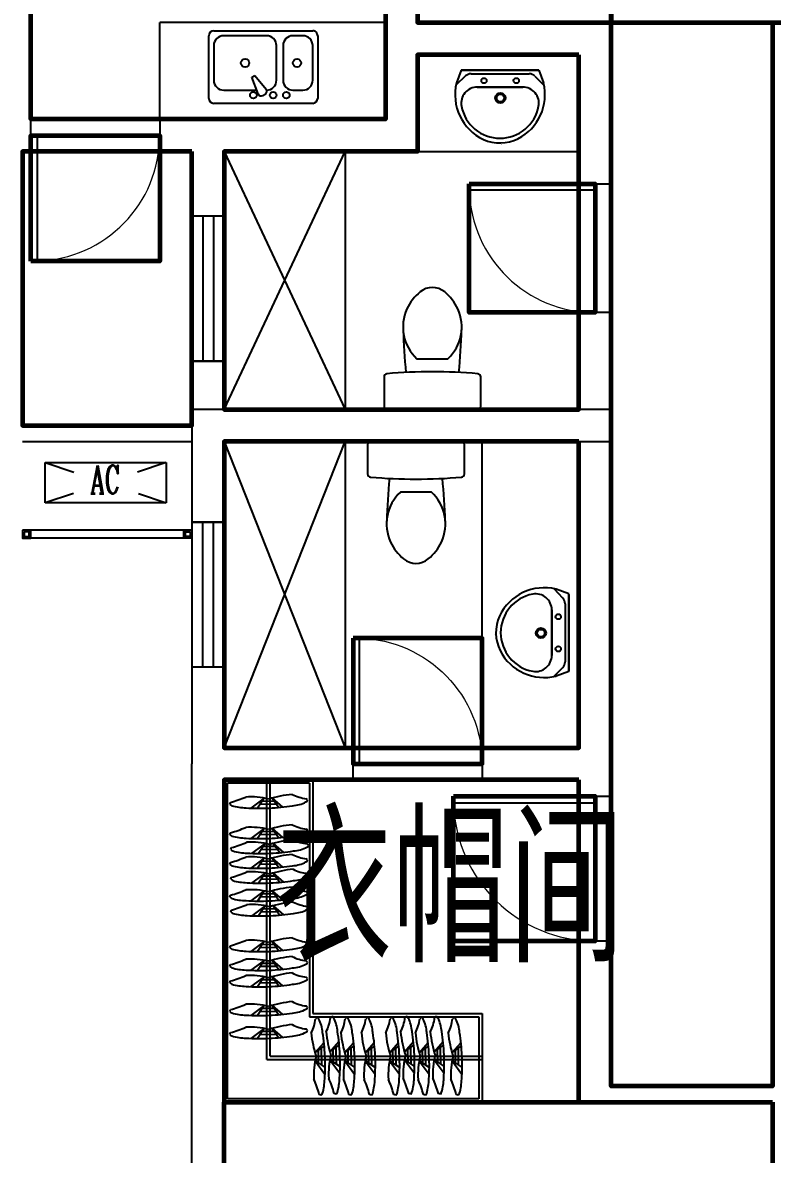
# Model space of a CAD drawing. Extents: x 866079 to 905579, y -868728 to -847976.
# Drawn here: x 883929 to 888579, y -864600 to -857576 of the extents above; entities that cross this region are included whole.
import ezdxf

# ---------------------------------------------------------------- set-up
doc = ezdxf.new("R2010")
doc.units = 0
doc.header["$LTSCALE"] = 1000
doc.header["$MEASUREMENT"] = 0
doc.layers.get('0').update_dxf_attribs({"linetype": 'CONTINUOUS'})
for name, color, linetype in [('BATH', 8, 'CONTINUOUS'), ('COLUMN', 2, 'CONTINUOUS'), ('FUR', 8, 'CONTINUOUS'), ('WALL', 2, 'CONTINUOUS'), ('WINDOW', 4, 'CONTINUOUS'), ('栏杆', 140, 'CONTINUOUS'), ('空调', 223, 'CONTINUOUS')]:
    doc.layers.add(name, color=color, linetype=linetype)
for name, color, linetype, lineweight in [('GT_卧室', 1, 'CONTINUOUS', 60), ('GT_卫生间', 5, 'CONTINUOUS', 60), ('GT_厨房', 4, 'CONTINUOUS', 60), ('GT_衣帽间', 85, 'CONTINUOUS', 60), ('GT_过道', 30, 'CONTINUOUS', 60), ('GT_门', 245, 'CONTINUOUS', 60), ('GT_阳台', 6, 'CONTINUOUS', 60), ('GT_餐厅', 3, 'CONTINUOUS', 60), ('字', 7, 'CONTINUOUS', 0)]:
    doc.layers.add(name, color=color, linetype=linetype, lineweight=lineweight)
doc.styles.add('_HZTXT', font='txt.shx', dxfattribs={"width": 0.8, "bigfont": 'hztxt.shx'})
doc.styles.add('_ROMANC', font='ROMANC', dxfattribs={"width": 0.6})
doc.styles.add('DIM_FONT', font='ZBTXT.shx', dxfattribs={"width": 0.8})

# ---------------------------------------------------------------- blocks, each defined once
blk = doc.blocks.new('M_E6')
for p, q in [((240.4, 0), (-240.4, 0)), ((-237.5, 0), (239.3, 0)), ((240.4, 0), (269.8, -78.5)), ((-213.1, -36.1), (-271.2, -90.6)), ((-240.4, 0), (-269.8, -78.5)), ((-178.9, -22.5), (181, -22.5)), ((216.7, -37.5), (273.5, -95.2)), ((141.1, -105.2), (-140.8, -105.2)), ((-140.8, -105.2), (141.1, -105.2))]:
    blk.add_line(p, q)
for centre, radius in [((-99.1, -65), 16.3), ((100.9, -65), 16.3), ((2.4, -172.5), 31.6), ((2.4, -172.5), 23)]:
    blk.add_circle(centre, radius)
for centre, radius, start, end in [((-178.9, -72.5), 50, 90, 133.18096), ((181, -72.5), 50, 44.56072, 90), ((28.4, -151.9), 307.1, 166.17513, 244.72963), ((-140.8, -205.2), 100, 90, 190.56023), ((-28.4, -151.9), 307.1, 297.06391, 13.82487), ((141.1, -205.2), 100, 349.43977, 90), ((0.2, -179), 243.4, 190.56023, 349.43977), ((-0.2, -201.5), 250.2, 245.80711, 296.46282), ((28.4, -151.9), 307.1, 266.58899, 266.59358)]:
    blk.add_arc(centre, radius, start, end)
at = {"width": 0.8, "flags": 9}
for tag in ['XSIZE', 'YSIZE']:
    blk.add_attdef(tag, (0, 0), '', height=0.5, dxfattribs=at)
blk = doc.blocks.new('TP6')
blk.add_lwpolyline([(20, -300), (200.8, -300, 0.388903), (220.7, -281.7, 0.043619), (220.7, 281.7, 0.388903), (200.8, 300), (20, 300, 0.414214), (0, 280), (0, -280, 0.414214), (20, -300, 0.414214)], format="xyb")
blk.add_lwpolyline([(623.4, 157.5, 0.325454), (314.1, 96.3), (314.1, -96.3, 0.325454), (623.4, -157.5, 0.11195), (728.4, -76.5, 0.35994), (728.4, 76.5, 0.11195)], format="xyb", close=True)
for centre, start, end in [((821.6, -7004.3), 92.61819, 94.72691), ((821.6, 7004.3), 265.27309, 267.38181)]:
    blk.add_arc(centre, 7193.5, start, end)
blk = doc.blocks.new('M_E29JIV')
at = {"color": 0, "linetype": 'ByBlock'}
for p, q in [((0, -306.8), (0, 306.8)), ((30.7, 337.5), (419.3, 337.5)), ((358, 306.8), (143.2, 306.8)), ((450, 306.8), (450, -306.8)), ((81.8, 245.5), (81.8, 40)), ((419.3, -20.5), (419.3, 245.5)), ((48.4, 2), (56.6, -12.3)), ((58.9, 31.4), (162.5, 70.2)), ((172.8, 52.5), (87.3, -17.8)), ((162.5, 70.2), (172.8, 52.5)), ((143.2, -81.8), (358, -81.8)), ((358, -122.7), (143.2, -122.7)), ((81.8, -184.1), (81.8, -245.5)), ((419.3, -245.5), (419.3, -184.1)), ((419.3, -337.5), (30.7, -337.5)), ((143.2, -306.8), (358, -306.8))]:
    blk.add_line(p, q, dxfattribs=at)
for centre, radius in [((51.1, 61.4), 20.5), ((250.6, 112.5), 25.6), ((51.1, -61.4), 20.5), ((51.1, -143.2), 20.5), ((250.6, -209.7), 25.6)]:
    blk.add_circle(centre, radius, dxfattribs=at)
for centre, radius, start, end in [((30.7, 306.8), 30.7, 90, 180), ((143.2, 245.5), 61.4, 90, 180), ((358, 245.5), 61.4, 0, 90), ((419.3, 306.8), 30.7, 0, 90), ((66.1, 12.3), 20.5, 110.53768, 210), ((74.3, -2), 20.5, 210, 309.46232), ((143.2, -20.5), 61.4, 180, 270), ((358, -20.5), 61.4, 270, 0), ((143.2, -184.1), 61.4, 90, 180), ((358, -184.1), 61.4, 0, 90), ((143.2, -245.5), 61.4, 180, 270), ((358, -245.5), 61.4, 270, 0), ((30.7, -306.8), 30.7, 180, 270), ((419.3, -306.8), 30.7, 270, 0)]:
    blk.add_arc(centre, radius, start, end, dxfattribs=at)
at = {"style": 'DIM_FONT', "width": 0.8, "flags": 9}
for tag in ['XSIZE', 'YSIZE']:
    blk.add_attdef(tag, (0, 0), '', height=0.5, dxfattribs=at)
blk = doc.blocks.new('$DorLib2D$00000001')
for p, q in [((0.45, 0.975), (0.5, 0.975)), ((0.45, 0), (0.45, 0.975)), ((0.5, 0), (0.5, 0.975)), ((0.5, 0), (0.45, 0))]:
    blk.add_line(p, q)
at = {"lineweight": 13}
blk.add_arc((0.475, 0), 0.975, 91.46928, 180, dxfattribs=at)
blk = doc.blocks.new('$TCHSYS$WIN2D')
for p, q in [((-0.5, 0.5), (0.5, 0.5)), ((-0.5, 0.5), (-0.5, -0.5)), ((0.5, 0.5), (0.5, -0.5)), ((0.5, 0.1667), (-0.5, 0.1667)), ((0.5, -0.1667), (-0.5, -0.1667)), ((-0.5, -0.5), (0.5, -0.5))]:
    blk.add_line(p, q)

msp = doc.modelspace()

# ---------------------------------------------------------------- linework, layer by layer
at = {"layer": 'BATH'}
for p, q in [((886178.8, -857576.2, 0), (884778.8, -857576.2, 0)), ((884778.8, -858176.2, 0), (884778.8, -857576.2, 0)), ((885178.8, -859976.2, 0), (885928.8, -858376.2, 0)), ((885178.8, -858376.2, 0), (885928.8, -859976.2, 0)), ((885928.8, -858376.2, 0), (885928.8, -859976.2, 0)), ((886378.8, -858376.2, 0), (887378.8, -858376.2, 0)), ((885178.8, -860176.2, 0), (885928.8, -862076.2, 0)), ((885178.8, -862076.2, 0), (885928.8, -860176.2, 0)), ((885928.8, -860176.2, 0), (885928.8, -862076.2, 0)), ((886778.8, -862076.2, 0), (886778.8, -860176.2, 0))]:
    msp.add_line(p, q, dxfattribs=at)
at = {"layer": 'COLUMN'}
for p, q in [((887578.8, -859976.2, 0), (884978.8, -859976.2, 0)), ((884978.8, -859976.2, 0), (884978.8, -860676.2, 0)), ((887578.8, -860176.2, 0), (887578.8, -859976.2, 0)), ((885178.8, -860676.2, 0), (885178.8, -860176.2, 0)), ((885178.8, -860176.2, 0), (887578.8, -860176.2, 0)), ((884978.8, -860676.2, 0), (885178.8, -860676.2, 0))]:
    msp.add_line(p, q, dxfattribs=at)
at = {"layer": 'FUR'}
for p, q in [((885178.8, -864276.2, 0), (885178.8, -862276.2, 0)), ((885178.8, -862276.2, 0), (885728.8, -862276.2, 0)), ((885203.9, -862276.2, 0), (885704, -862276.2, 0)), ((885443.9, -864011.4, 0), (885443.9, -862276.2, 0)), ((885463.9, -863991.4, 0), (885463.9, -862276.2, 0)), ((885728.8, -862276.2, 0), (885728.8, -863726.2, 0)), ((885198.8, -864256.2, 0), (885198.8, -862296.2, 0)), ((885708.8, -862296.2, 0), (885198.8, -862296.2, 0)), ((885708.8, -862296.2, 0), (885708.8, -863746.2, 0)), ((885426.8, -862389.3, 0), (885343.6, -862450.8, 0)), ((885426.8, -862389.3, 0), (885385.9, -862452, 0)), ((885504, -862426.7, 0), (885401.3, -862428.4, 0)), ((885490.5, -862408.1, 0), (885413.8, -862409.3, 0)), ((885476.7, -862389, 0), (885541.4, -862445.1, 0)), ((885476.7, -862389, 0), (885518.3, -862446.7, 0)), ((885426.8, -862577.7, 0), (885343.6, -862639.3, 0)), ((885426.8, -862577.7, 0), (885385.9, -862640.4, 0)), ((885504, -862615.2, 0), (885401.3, -862616.8, 0)), ((885490.5, -862596.5, 0), (885413.8, -862597.7, 0)), ((885476.7, -862577.4, 0), (885518.3, -862635.1, 0)), ((885476.7, -862577.4, 0), (885541.4, -862633.5, 0)), ((885433, -862670, 0), (885349.8, -862731.5, 0)), ((885433, -862670, 0), (885392, -862732.7, 0)), ((885510.1, -862707.5, 0), (885407.5, -862709.1, 0)), ((885496.6, -862688.8, 0), (885419.9, -862690, 0)), ((885482.9, -862669.7, 0), (885524.5, -862727.4, 0)), ((885482.9, -862669.7, 0), (885547.6, -862725.8, 0)), ((885426.8, -862761.7, 0), (885343.6, -862823.3, 0)), ((885426.8, -862761.7, 0), (885385.9, -862824.4, 0)), ((885490.5, -862780.5, 0), (885413.8, -862781.7, 0)), ((885476.7, -862761.4, 0), (885518.3, -862819.1, 0)), ((885476.7, -862761.4, 0), (885541.4, -862817.5, 0)), ((885433, -862854, 0), (885349.8, -862915.6, 0)), ((885433, -862854, 0), (885392, -862916.7, 0)), ((885504, -862799.2, 0), (885401.3, -862800.8, 0)), ((885482.9, -862853.7, 0), (885547.6, -862909.8, 0)), ((885482.9, -862853.7, 0), (885524.5, -862911.4, 0)), ((885510.1, -862891.5, 0), (885407.5, -862893.1, 0)), ((885496.6, -862872.8, 0), (885419.9, -862874, 0)), ((885426.8, -862965.2, 0), (885343.6, -863026.7, 0)), ((885426.8, -862965.2, 0), (885385.9, -863027.9, 0)), ((885490.5, -862984, 0), (885413.8, -862985.2, 0)), ((885476.7, -862964.9, 0), (885541.4, -863020.9, 0)), ((885476.7, -862964.9, 0), (885518.3, -863022.6, 0)), ((885433, -863057.5, 0), (885349.8, -863119, 0)), ((885433, -863057.5, 0), (885392, -863120.2, 0)), ((885504, -863002.6, 0), (885401.3, -863004.3, 0)), ((885482.9, -863057.2, 0), (885547.6, -863113.2, 0)), ((885482.9, -863057.2, 0), (885524.5, -863114.9, 0)), ((885510.1, -863094.9, 0), (885407.5, -863096.5, 0)), ((885496.6, -863076.3, 0), (885419.9, -863077.5, 0)), ((885426.8, -863278.8, 0), (885343.6, -863340.3, 0)), ((885426.8, -863278.8, 0), (885385.9, -863341.5, 0)), ((885504, -863316.2, 0), (885401.3, -863317.8, 0)), ((885490.5, -863297.6, 0), (885413.8, -863298.8, 0)), ((885476.7, -863278.5, 0), (885541.4, -863334.5, 0)), ((885476.7, -863278.5, 0), (885518.3, -863336.2, 0)), ((885426.8, -863395.7, 0), (885343.6, -863457.2, 0)), ((885426.8, -863395.7, 0), (885385.9, -863458.4, 0)), ((885490.5, -863414.4, 0), (885413.8, -863415.7, 0)), ((885476.7, -863395.3, 0), (885541.4, -863451.4, 0)), ((885476.7, -863395.3, 0), (885518.3, -863453, 0)), ((885504, -863433.1, 0), (885401.3, -863434.7, 0)), ((885426.8, -863497.4, 0), (885343.6, -863559, 0)), ((885426.8, -863497.4, 0), (885385.9, -863560.1, 0)), ((885504, -863534.9, 0), (885401.3, -863536.5, 0)), ((885490.5, -863516.2, 0), (885413.8, -863517.4, 0)), ((885476.7, -863497.1, 0), (885541.4, -863553.2, 0)), ((885476.7, -863497.1, 0), (885518.3, -863554.8, 0)), ((885426.8, -863675.5, 0), (885343.6, -863737.1, 0)), ((885426.8, -863675.5, 0), (885385.9, -863738.2, 0)), ((885490.5, -863694.3, 0), (885413.8, -863695.5, 0)), ((885476.7, -863675.2, 0), (885541.4, -863731.3, 0)), ((885476.7, -863675.2, 0), (885518.3, -863732.9, 0)), ((885504, -863713, 0), (885401.3, -863714.6, 0)), ((885708.8, -863746.2, 0), (886758.8, -863746.2, 0)), ((885728.8, -863726.2, 0), (886778.8, -863726.2, 0)), ((886758.8, -863746.2, 0), (886758.8, -864256.2, 0)), ((886778.8, -863726.2, 0), (886778.8, -864276.2, 0)), ((885426.8, -863818.3, 0), (885343.6, -863879.8, 0)), ((885426.8, -863818.3, 0), (885385.9, -863881, 0)), ((885490.5, -863837.1, 0), (885413.8, -863838.3, 0)), ((885476.7, -863818, 0), (885541.4, -863874, 0)), ((885476.7, -863818, 0), (885518.3, -863875.7, 0)), ((885504, -863855.7, 0), (885401.3, -863857.3, 0)), ((885742.1, -863969.6, 0), (885798.2, -863904.9, 0)), ((885834.4, -863963.5, 0), (885890.5, -863898.7, 0)), ((885926.1, -863969.6, 0), (885982.2, -863904.9, 0)), ((886053.5, -863969.6, 0), (886109.5, -863904.9, 0)), ((886204.3, -863969.6, 0), (886260.3, -863904.9, 0)), ((886296.6, -863963.5, 0), (886352.6, -863898.7, 0)), ((886388.3, -863969.6, 0), (886444.3, -863904.9, 0)), ((886480.6, -863963.5, 0), (886536.6, -863898.7, 0)), ((886591.7, -863969.6, 0), (886647.8, -863904.9, 0)), ((885742.1, -863969.6, 0), (885799.8, -863928, 0)), ((885761.2, -863955.8, 0), (885762.5, -864032.6, 0)), ((885779.9, -863942.4, 0), (885781.5, -864045, 0)), ((885834.4, -863963.5, 0), (885892.1, -863921.8, 0)), ((885853.5, -863949.7, 0), (885854.7, -864026.4, 0)), ((885872.2, -863936.2, 0), (885873.8, -864038.9, 0)), ((885926.1, -863969.6, 0), (885983.8, -863928, 0)), ((885945.2, -863955.8, 0), (885946.5, -864032.6, 0)), ((885963.9, -863942.4, 0), (885965.5, -864045, 0)), ((886053.5, -863969.6, 0), (886111.1, -863928, 0)), ((886072.6, -863955.8, 0), (886073.8, -864032.6, 0)), ((886091.2, -863942.4, 0), (886092.8, -864045, 0)), ((886204.3, -863969.6, 0), (886262, -863928, 0)), ((886223.4, -863955.8, 0), (886224.6, -864032.6, 0)), ((886242, -863942.4, 0), (886243.7, -864045, 0)), ((886296.6, -863963.5, 0), (886354.2, -863921.8, 0)), ((886315.7, -863949.7, 0), (886316.9, -864026.4, 0)), ((886334.3, -863936.2, 0), (886335.9, -864038.9, 0)), ((886388.3, -863969.6, 0), (886446, -863928, 0)), ((886407.4, -863955.8, 0), (886408.6, -864032.6, 0)), ((886426, -863942.4, 0), (886427.7, -864045, 0)), ((886480.6, -863963.5, 0), (886538.3, -863921.8, 0)), ((886499.7, -863949.7, 0), (886500.9, -864026.4, 0)), ((886518.3, -863936.2, 0), (886519.9, -864038.9, 0)), ((886591.7, -863969.6, 0), (886649.4, -863928, 0)), ((886610.8, -863955.8, 0), (886612.1, -864032.6, 0)), ((886629.5, -863942.4, 0), (886631.1, -864045, 0)), ((885443.9, -864011.4, 0), (886778.8, -864011.4, 0)), ((885463.9, -863991.4, 0), (886778.8, -863991.4, 0)), ((885742.5, -864019.5, 0), (885805.2, -864060.5, 0)), ((885742.5, -864019.5, 0), (885804, -864102.7, 0)), ((885834.7, -864013.4, 0), (885897.4, -864054.3, 0)), ((885834.7, -864013.4, 0), (885896.3, -864096.6, 0)), ((885926.5, -864019.5, 0), (885988, -864102.7, 0)), ((885926.5, -864019.5, 0), (885989.2, -864060.5, 0)), ((886053.8, -864019.5, 0), (886116.5, -864060.5, 0)), ((886053.8, -864019.5, 0), (886115.3, -864102.7, 0)), ((886204.6, -864019.5, 0), (886266.1, -864102.7, 0)), ((886204.6, -864019.5, 0), (886267.3, -864060.5, 0)), ((886296.9, -864013.4, 0), (886358.4, -864096.6, 0)), ((886296.9, -864013.4, 0), (886359.6, -864054.3, 0)), ((886388.6, -864019.5, 0), (886451.3, -864060.5, 0)), ((886388.6, -864019.5, 0), (886450.1, -864102.7, 0)), ((886480.9, -864013.4, 0), (886543.6, -864054.3, 0)), ((886480.9, -864013.4, 0), (886542.4, -864096.6, 0)), ((886592.1, -864019.5, 0), (886654.8, -864060.5, 0)), ((886592.1, -864019.5, 0), (886653.6, -864102.7, 0)), ((886758.8, -864256.2, 0), (885198.8, -864256.2, 0)), ((886778.8, -864276.2, 0), (885178.8, -864276.2, 0))]:
    msp.add_line(p, q, dxfattribs=at)
for centre, radius, start, end in [((885158.2, -862404, 0), 60.8, 336.79383, 349.15023), ((885254.6, -862380.5, 0), 62.4, 229.56604, 242.77867), ((885042.9, -861769.3, 0), 669.5, 285.1632, 293.7159), ((885341.5, -862841.5, 0), 460.2, 75.71962, 93.65513), ((885667.2, -863059.4, 0), 697, 95.47452, 107.73175), ((885721.6, -862130.2, 0), 264.6, 242.82492, 262.68439), ((885587.1, -862221.2, 0), 215.8, 274.1853, 297.33641), ((885682, -862398.9, 0), 14.5, 286.49596, 353.3968), ((885663.1, -862428.3, 0), 43.4, 39.76286, 55.15223), ((885327.1, -862068.3, 0), 381.4, 254.6316, 268.07533), ((885398.4, -861117.6, 0), 1334.5, 266.38804, 272.59994), ((885398.4, -861117.6, 0), 1334.5, 272.59994, 278.81184), ((885042.9, -861957.8, 0), 669.5, 285.1632, 293.7159), ((885341.5, -863029.9, 0), 460.2, 75.71962, 93.65513), ((885667.2, -863247.9, 0), 697, 95.47452, 107.73175), ((885721.6, -862318.6, 0), 264.6, 242.82492, 262.68439), ((885158.2, -862592.5, 0), 60.8, 336.79383, 349.15023), ((885254.6, -862568.9, 0), 62.4, 229.56604, 242.77867), ((885327.1, -862256.7, 0), 381.4, 254.6316, 268.07533), ((885398.4, -861306.1, 0), 1334.5, 266.38804, 272.59994), ((885398.4, -861306.1, 0), 1334.5, 272.59994, 278.81184), ((885587.1, -862409.6, 0), 215.8, 274.1853, 297.33641), ((885682, -862587.3, 0), 14.5, 286.49596, 353.3968), ((885663.1, -862616.7, 0), 43.4, 39.76286, 55.15223), ((885164.4, -862684.8, 0), 60.8, 336.79383, 349.15023), ((885260.8, -862661.2, 0), 62.4, 229.56604, 242.77867), ((885049, -862050, 0), 669.5, 285.1632, 293.7159), ((885347.6, -863122.2, 0), 460.2, 75.71962, 93.65513), ((885673.4, -863340.1, 0), 697, 95.47452, 107.73175), ((885727.7, -862410.9, 0), 264.6, 242.82492, 262.68439), ((885593.2, -862501.9, 0), 215.8, 274.1853, 297.33641), ((885688.2, -862679.6, 0), 14.5, 286.49596, 353.3968), ((885669.2, -862709, 0), 43.4, 39.76286, 55.15223), ((885042.9, -862141.8, 0), 669.5, 285.1632, 293.7159), ((885333.3, -862349, 0), 381.4, 254.6316, 268.07533), ((885341.5, -863213.9, 0), 460.2, 75.71962, 93.65513), ((885404.5, -861398.3, 0), 1334.5, 266.38804, 272.59994), ((885667.2, -863431.9, 0), 697, 95.47452, 107.73175), ((885404.5, -861398.3, 0), 1334.5, 272.59994, 278.81184), ((885721.6, -862502.7, 0), 264.6, 242.82492, 262.68439), ((885587.1, -862593.6, 0), 215.8, 274.1853, 297.33641), ((885682, -862771.3, 0), 14.5, 286.49596, 353.3968), ((885663.1, -862800.7, 0), 43.4, 39.76286, 55.15223), ((885158.2, -862776.5, 0), 60.8, 336.79383, 349.15023), ((885254.6, -862752.9, 0), 62.4, 229.56604, 242.77867), ((885049, -862234.1, 0), 669.5, 285.1632, 293.7159), ((885327.1, -862440.7, 0), 381.4, 254.6316, 268.07533), ((885398.4, -861490.1, 0), 1334.5, 266.38804, 272.59994), ((885347.6, -863306.2, 0), 460.2, 75.71962, 93.65513), ((885398.4, -861490.1, 0), 1334.5, 272.59994, 278.81184), ((885673.4, -863524.2, 0), 697, 95.47452, 107.73175), ((885727.7, -862594.9, 0), 264.6, 242.82492, 262.68439), ((885164.4, -862868.8, 0), 60.8, 336.79383, 349.15023), ((885260.8, -862845.2, 0), 62.4, 229.56604, 242.77867), ((885333.3, -862533, 0), 381.4, 254.6316, 268.07533), ((885404.5, -861582.3, 0), 1334.5, 266.38804, 272.59994), ((885404.5, -861582.3, 0), 1334.5, 272.59994, 278.81184), ((885593.2, -862685.9, 0), 215.8, 274.1853, 297.33641), ((885688.2, -862863.6, 0), 14.5, 286.49596, 353.3968), ((885669.2, -862893, 0), 43.4, 39.76286, 55.15223), ((885158.2, -862979.9, 0), 60.8, 336.79383, 349.15023), ((885042.9, -862345.2, 0), 669.5, 285.1632, 293.7159), ((885341.5, -863417.4, 0), 460.2, 75.71962, 93.65513), ((885667.2, -863635.3, 0), 697, 95.47452, 107.73175), ((885721.6, -862706.1, 0), 264.6, 242.82492, 262.68439), ((885587.1, -862797, 0), 215.8, 274.1853, 297.33641), ((885682, -862974.8, 0), 14.5, 286.49596, 353.3968), ((885663.1, -863004.2, 0), 43.4, 39.76286, 55.15223), ((885254.6, -862956.4, 0), 62.4, 229.56604, 242.77867), ((885049, -862437.5, 0), 669.5, 285.1632, 293.7159), ((885327.1, -862644.2, 0), 381.4, 254.6316, 268.07533), ((885398.4, -861693.5, 0), 1334.5, 266.38804, 272.59994), ((885347.6, -863509.7, 0), 460.2, 75.71962, 93.65513), ((885398.4, -861693.5, 0), 1334.5, 272.59994, 278.81184), ((885673.4, -863727.6, 0), 697, 95.47452, 107.73175), ((885727.7, -862798.4, 0), 264.6, 242.82492, 262.68439), ((885669.2, -863096.5, 0), 43.4, 39.76286, 55.15223), ((885164.4, -863072.2, 0), 60.8, 336.79383, 349.15023), ((885260.8, -863048.7, 0), 62.4, 229.56604, 242.77867), ((885333.3, -862736.4, 0), 381.4, 254.6316, 268.07533), ((885404.5, -861785.8, 0), 1334.5, 266.38804, 272.59994), ((885404.5, -861785.8, 0), 1334.5, 272.59994, 278.81184), ((885593.2, -862889.3, 0), 215.8, 274.1853, 297.33641), ((885688.2, -863067, 0), 14.5, 286.49596, 353.3968), ((885042.9, -862658.8, 0), 669.5, 285.1632, 293.7159), ((885341.5, -863731, 0), 460.2, 75.71962, 93.65513), ((885667.2, -863948.9, 0), 697, 95.47452, 107.73175), ((885721.6, -863019.7, 0), 264.6, 242.82492, 262.68439), ((885158.2, -863293.5, 0), 60.8, 336.79383, 349.15023), ((885254.6, -863270, 0), 62.4, 229.56604, 242.77867), ((885327.1, -862957.7, 0), 381.4, 254.6316, 268.07533), ((885398.4, -862007.1, 0), 1334.5, 266.38804, 272.59994), ((885398.4, -862007.1, 0), 1334.5, 272.59994, 278.81184), ((885587.1, -863110.6, 0), 215.8, 274.1853, 297.33641), ((885682, -863288.3, 0), 14.5, 286.49596, 353.3968), ((885663.1, -863317.8, 0), 43.4, 39.76286, 55.15223), ((885042.9, -862775.7, 0), 669.5, 285.1632, 293.7159), ((885341.5, -863847.8, 0), 460.2, 75.71962, 93.65513), ((885667.2, -864065.8, 0), 697, 95.47452, 107.73175), ((885721.6, -863136.6, 0), 264.6, 242.82492, 262.68439), ((885682, -863405.2, 0), 14.5, 286.49596, 353.3968), ((885663.1, -863434.7, 0), 43.4, 39.76286, 55.15223), ((885158.2, -863410.4, 0), 60.8, 336.79383, 349.15023), ((885254.6, -863386.9, 0), 62.4, 229.56604, 242.77867), ((885327.1, -863074.6, 0), 381.4, 254.6316, 268.07533), ((885398.4, -862124, 0), 1334.5, 266.38804, 272.59994), ((885667.2, -864167.6, 0), 697, 95.47452, 107.73175), ((885398.4, -862124, 0), 1334.5, 272.59994, 278.81184), ((885721.6, -863238.3, 0), 264.6, 242.82492, 262.68439), ((885587.1, -863227.5, 0), 215.8, 274.1853, 297.33641), ((885158.2, -863512.2, 0), 60.8, 336.79383, 349.15023), ((885254.6, -863488.6, 0), 62.4, 229.56604, 242.77867), ((885042.9, -862877.5, 0), 669.5, 285.1632, 293.7159), ((885327.1, -863176.4, 0), 381.4, 254.6316, 268.07533), ((885341.5, -863949.6, 0), 460.2, 75.71962, 93.65513), ((885398.4, -862225.8, 0), 1334.5, 266.38804, 272.59994), ((885398.4, -862225.8, 0), 1334.5, 272.59994, 278.81184), ((885587.1, -863329.3, 0), 215.8, 274.1853, 297.33641), ((885682, -863507, 0), 14.5, 286.49596, 353.3968), ((885663.1, -863536.4, 0), 43.4, 39.76286, 55.15223), ((885042.9, -863055.6, 0), 669.5, 285.1632, 293.7159), ((885341.5, -864127.7, 0), 460.2, 75.71962, 93.65513), ((885667.2, -864345.7, 0), 697, 95.47452, 107.73175), ((885721.6, -863416.5, 0), 264.6, 242.82492, 262.68439), ((885587.1, -863507.4, 0), 215.8, 274.1853, 297.33641), ((885682, -863685.1, 0), 14.5, 286.49596, 353.3968), ((885663.1, -863714.6, 0), 43.4, 39.76286, 55.15223), ((885158.2, -863690.3, 0), 60.8, 336.79383, 349.15023), ((885254.6, -863666.7, 0), 62.4, 229.56604, 242.77867), ((885327.1, -863354.5, 0), 381.4, 254.6316, 268.07533), ((885398.4, -862403.9, 0), 1334.5, 266.38804, 272.59994), ((885398.4, -862403.9, 0), 1334.5, 272.59994, 278.81184), ((885483.4, -863724.7, 0), 264.6, 332.82492, 352.68439), ((885781.5, -863783.3, 0), 43.4, 129.76286, 145.15223), ((885752, -863764.3, 0), 14.5, 16.49596, 83.3968), ((885574.3, -863859.3, 0), 215.8, 4.1853, 27.33641), ((885575.7, -863718.6, 0), 264.6, 332.82492, 352.68439), ((885873.8, -863777.1, 0), 43.4, 129.76286, 145.15223), ((885844.3, -863758.1, 0), 14.5, 16.49596, 83.3968), ((885666.6, -863853.1, 0), 215.8, 4.1853, 27.33641), ((885667.4, -863724.7, 0), 264.6, 332.82492, 352.68439), ((885965.5, -863783.3, 0), 43.4, 129.76286, 145.15223), ((885936, -863764.3, 0), 14.5, 16.49596, 83.3968), ((885758.3, -863859.3, 0), 215.8, 4.1853, 27.33641), ((885794.7, -863724.7, 0), 264.6, 332.82492, 352.68439), ((886092.8, -863783.3, 0), 43.4, 129.76286, 145.15223), ((886063.3, -863764.3, 0), 14.5, 16.49596, 83.3968), ((885885.6, -863859.3, 0), 215.8, 4.1853, 27.33641), ((885945.5, -863724.7, 0), 264.6, 332.82492, 352.68439), ((886243.6, -863783.3, 0), 43.4, 129.76286, 145.15223), ((886214.1, -863764.3, 0), 14.5, 16.49596, 83.3968), ((886036.4, -863859.3, 0), 215.8, 4.1853, 27.33641), ((886037.8, -863718.6, 0), 264.6, 332.82492, 352.68439), ((886335.9, -863777.1, 0), 43.4, 129.76286, 145.15223), ((886306.4, -863758.1, 0), 14.5, 16.49596, 83.3968), ((886128.7, -863853.1, 0), 215.8, 4.1853, 27.33641), ((886129.5, -863724.7, 0), 264.6, 332.82492, 352.68439), ((886427.6, -863783.3, 0), 43.4, 129.76286, 145.15223), ((886398.2, -863764.3, 0), 14.5, 16.49596, 83.3968), ((886220.4, -863859.3, 0), 215.8, 4.1853, 27.33641), ((886221.8, -863718.6, 0), 264.6, 332.82492, 352.68439), ((886519.9, -863777.1, 0), 43.4, 129.76286, 145.15223), ((886490.4, -863758.1, 0), 14.5, 16.49596, 83.3968), ((886312.7, -863853.1, 0), 215.8, 4.1853, 27.33641), ((886333, -863724.7, 0), 264.6, 332.82492, 352.68439), ((886631.1, -863783.3, 0), 43.4, 129.76286, 145.15223), ((886601.6, -863764.3, 0), 14.5, 16.49596, 83.3968), ((886423.9, -863859.3, 0), 215.8, 4.1853, 27.33641), ((885042.9, -863198.3, 0), 669.5, 285.1632, 293.7159), ((885341.5, -864270.5, 0), 460.2, 75.71962, 93.65513), ((885667.2, -864488.4, 0), 697, 95.47452, 107.73175), ((885721.6, -863559.2, 0), 264.6, 242.82492, 262.68439), ((885682, -863827.8, 0), 14.5, 286.49596, 353.3968), ((885663.1, -863857.3, 0), 43.4, 39.76286, 55.15223), ((886504.9, -863772.9, 0), 697, 185.47452, 197.73175), ((884563.1, -864041.8, 0), 1334.5, 2.59994, 8.81184), ((886967, -863772.9, 0), 697, 185.47452, 197.73175), ((885025.2, -864041.8, 0), 1334.5, 2.59994, 8.81184), ((887151, -863772.9, 0), 697, 185.47452, 197.73175), ((885209.2, -864041.8, 0), 1334.5, 2.59994, 8.81184), ((885158.2, -863833, 0), 60.8, 336.79383, 349.15023), ((885254.6, -863809.5, 0), 62.4, 229.56604, 242.77867), ((885327.1, -863497.2, 0), 381.4, 254.6316, 268.07533), ((885398.4, -862546.6, 0), 1334.5, 266.38804, 272.59994), ((885398.4, -862546.6, 0), 1334.5, 272.59994, 278.81184), ((885587.1, -863650.1, 0), 215.8, 274.1853, 297.33641), ((886412.6, -863779.1, 0), 697, 185.47452, 197.73175), ((884470.8, -864047.9, 0), 1334.5, 2.59994, 8.81184), ((886596.6, -863779.1, 0), 697, 185.47452, 197.73175), ((884654.8, -864047.9, 0), 1334.5, 2.59994, 8.81184), ((886723.9, -863779.1, 0), 697, 185.47452, 197.73175), ((884782.1, -864047.9, 0), 1334.5, 2.59994, 8.81184), ((886874.7, -863779.1, 0), 697, 185.47452, 197.73175), ((884932.9, -864047.9, 0), 1334.5, 2.59994, 8.81184), ((887058.7, -863779.1, 0), 697, 185.47452, 197.73175), ((885116.9, -864047.9, 0), 1334.5, 2.59994, 8.81184), ((887262.2, -863779.1, 0), 697, 185.47452, 197.73175), ((885320.4, -864047.9, 0), 1334.5, 2.59994, 8.81184), ((886194.6, -864104.9, 0), 460.2, 165.71962, 183.65513), ((884470.8, -864047.9, 0), 1334.5, 356.38804, 2.59994), ((886286.9, -864098.7, 0), 460.2, 165.71962, 183.65513), ((884563.1, -864041.8, 0), 1334.5, 356.38804, 2.59994), ((886378.6, -864104.9, 0), 460.2, 165.71962, 183.65513), ((884654.8, -864047.9, 0), 1334.5, 356.38804, 2.59994), ((886506, -864104.9, 0), 460.2, 165.71962, 183.65513), ((884782.1, -864047.9, 0), 1334.5, 356.38804, 2.59994), ((886656.8, -864104.9, 0), 460.2, 165.71962, 183.65513), ((884932.9, -864047.9, 0), 1334.5, 356.38804, 2.59994), ((886749.1, -864098.7, 0), 460.2, 165.71962, 183.65513), ((885025.2, -864041.8, 0), 1334.5, 356.38804, 2.59994), ((886840.8, -864104.9, 0), 460.2, 165.71962, 183.65513), ((885116.9, -864047.9, 0), 1334.5, 356.38804, 2.59994), ((886933.1, -864098.7, 0), 460.2, 165.71962, 183.65513), ((885209.2, -864041.8, 0), 1334.5, 356.38804, 2.59994), ((887044.2, -864104.9, 0), 460.2, 165.71962, 183.65513), ((885320.4, -864047.9, 0), 1334.5, 356.38804, 2.59994), ((885122.5, -864403.5, 0), 669.5, 15.1632, 23.7159), ((885421.4, -864119.2, 0), 381.4, 344.6316, 358.07533), ((885214.8, -864397.3, 0), 669.5, 15.1632, 23.7159), ((885513.7, -864113, 0), 381.4, 344.6316, 358.07533), ((885306.5, -864403.5, 0), 669.5, 15.1632, 23.7159), ((885605.4, -864119.2, 0), 381.4, 344.6316, 358.07533), ((885433.8, -864403.5, 0), 669.5, 15.1632, 23.7159), ((885732.7, -864119.2, 0), 381.4, 344.6316, 358.07533), ((885584.6, -864403.5, 0), 669.5, 15.1632, 23.7159), ((885883.6, -864119.2, 0), 381.4, 344.6316, 358.07533), ((885676.9, -864397.3, 0), 669.5, 15.1632, 23.7159), ((885975.8, -864113, 0), 381.4, 344.6316, 358.07533), ((885768.6, -864403.5, 0), 669.5, 15.1632, 23.7159), ((886067.6, -864119.2, 0), 381.4, 344.6316, 358.07533), ((885860.9, -864397.3, 0), 669.5, 15.1632, 23.7159), ((886159.8, -864113, 0), 381.4, 344.6316, 358.07533), ((885972.1, -864403.5, 0), 669.5, 15.1632, 23.7159), ((886271, -864119.2, 0), 381.4, 344.6316, 358.07533), ((885757.2, -864288.1, 0), 60.8, 66.79383, 79.15023), ((885733.7, -864191.7, 0), 62.4, 319.56604, 332.77867), ((885849.5, -864281.9, 0), 60.8, 66.79383, 79.15023), ((885825.9, -864185.6, 0), 62.4, 319.56604, 332.77867), ((885941.2, -864288.1, 0), 60.8, 66.79383, 79.15023), ((885917.7, -864191.7, 0), 62.4, 319.56604, 332.77867), ((886068.5, -864288.1, 0), 60.8, 66.79383, 79.15023), ((886045, -864191.7, 0), 62.4, 319.56604, 332.77867), ((886219.3, -864288.1, 0), 60.8, 66.79383, 79.15023), ((886195.8, -864191.7, 0), 62.4, 319.56604, 332.77867), ((886311.6, -864281.9, 0), 60.8, 66.79383, 79.15023), ((886288.1, -864185.6, 0), 62.4, 319.56604, 332.77867), ((886403.3, -864288.1, 0), 60.8, 66.79383, 79.15023), ((886379.8, -864191.7, 0), 62.4, 319.56604, 332.77867), ((886495.6, -864281.9, 0), 60.8, 66.79383, 79.15023), ((886472.1, -864185.6, 0), 62.4, 319.56604, 332.77867), ((886606.8, -864288.1, 0), 60.8, 66.79383, 79.15023), ((886583.3, -864191.7, 0), 62.4, 319.56604, 332.77867)]:
    msp.add_arc(centre, radius, start, end, dxfattribs=at)
at = {"layer": 'GT_卧室', "elevation": 0}
msp.add_lwpolyline([(888578.8, -864276.2), (888578.8, -867776.2), (885178.8, -867776.2), (885178.8, -864276.2), (888578.8, -864276.2)], dxfattribs=at)
at = {"layer": 'GT_卫生间', "elevation": 0}
for points in [[(887378.8, -857776.2), (886378.8, -857776.2), (886378.8, -858376.2), (885178.8, -858376.2), (885178.8, -859976.2), (887378.8, -859976.2), (887378.8, -857776.2)], [(887378.8, -860176.2), (885178.8, -860176.2), (885178.8, -862076.2), (887378.8, -862076.2), (887378.8, -860176.2)]]:
    msp.add_lwpolyline(points, dxfattribs=at)
at = {"layer": 'GT_厨房', "elevation": 0}
msp.add_lwpolyline([(886178.8, -855876.2), (886178.8, -858176.2), (883978.8, -858176.2), (883978.8, -855876.2), (886178.8, -855876.2)], dxfattribs=at)
at = {"layer": 'GT_衣帽间', "elevation": 0}
msp.add_lwpolyline([(887378.8, -862276.2), (885178.8, -862276.2), (885178.8, -864276.2), (887378.8, -864276.2), (887378.8, -862276.2)], dxfattribs=at)
at = {"layer": 'GT_过道', "elevation": 0}
for points in [[(886478.8, -853576.2), (886378.8, -853576.2), (886378.8, -857576.2), (887578.8, -857576.2), (887578.8, -853576.2), (886478.8, -853576.2)], [(888578.8, -857576.2), (888578.8, -864176.2), (887578.8, -864176.2), (887578.8, -857576.2), (888578.8, -857576.2)]]:
    msp.add_lwpolyline(points, dxfattribs=at)
at = {"layer": 'GT_门', "elevation": 0}
for points in [[(883978.8, -859056.2), (883978.8, -858276.2), (884778.8, -858276.2), (884778.8, -859056.2), (883978.8, -859056.2)], [(886698.8, -858576.2), (887478.8, -858576.2), (887478.8, -859376.2), (886698.8, -859376.2), (886698.8, -858576.2)], [(885978.8, -861396.2), (885978.8, -862176.2), (886778.8, -862176.2), (886778.8, -861396.2), (885978.8, -861396.2)], [(886601.3, -862376.2), (887478.8, -862376.2), (887478.8, -863276.2), (886601.3, -863276.2), (886601.3, -862376.2)]]:
    msp.add_lwpolyline(points, dxfattribs=at)
at = {"layer": 'GT_阳台', "elevation": 0}
msp.add_lwpolyline([(884978.8, -858376.2), (883928.8, -858376.2), (883928.8, -860076.2), (884978.8, -860076.2), (884978.8, -858376.2)], dxfattribs=at)
at = {"layer": 'GT_餐厅', "elevation": 0}
msp.add_lwpolyline([(890513.4, -853576.2), (887578.8, -853576.2), (887578.8, -857576.2), (890513.4, -857576.2), (890513.4, -853576.2)], dxfattribs=at)
at = {"layer": 'WALL'}
for p, q in [((883978.8, -858176.2, 0), (883978.8, -855876.2, 0)), ((886178.8, -857276.2, 0), (886178.8, -857676.2, 0)), ((887578.8, -857576.2, 0), (886378.8, -857576.2, 0)), ((887578.8, -858576.2, 0), (887578.8, -857576.2, 0)), ((886178.8, -858176.2, 0), (886178.8, -857676.2, 0)), ((886378.8, -858376.2, 0), (886378.8, -857776.2, 0)), ((887378.8, -857776.2, 0), (886378.8, -857776.2, 0)), ((887378.8, -857776.2, 0), (887378.8, -858576.2, 0)), ((883978.8, -858376.2, 0), (883978.8, -858176.2, 0)), ((885078.8, -858176.2, 0), (884778.8, -858176.2, 0)), ((884778.8, -858176.2, 0), (884778.8, -858376.2, 0)), ((886178.8, -858176.2, 0), (885078.8, -858176.2, 0)), ((883928.8, -858376.2, 0), (883978.8, -858376.2, 0)), ((884778.8, -858376.2, 0), (884978.8, -858376.2, 0)), ((884978.8, -858376.2, 0), (884978.8, -858776.2, 0)), ((886378.8, -858376.2, 0), (885178.8, -858376.2, 0)), ((885178.8, -858776.2, 0), (885178.8, -858376.2, 0)), ((887378.8, -858576.2, 0), (887578.8, -858576.2, 0)), ((884978.8, -858776.2, 0), (885178.8, -858776.2, 0)), ((887578.8, -859376.2, 0), (887378.8, -859376.2, 0)), ((887378.8, -859376.2, 0), (887378.8, -859976.2, 0)), ((887578.8, -859976.2, 0), (887578.8, -859376.2, 0)), ((885178.8, -859676.2, 0), (884978.8, -859676.2, 0)), ((884978.8, -859676.2, 0), (884978.8, -859976.2, 0)), ((885178.8, -859976.2, 0), (885178.8, -859676.2, 0)), ((887378.8, -862076.2, 0), (887378.8, -860176.2, 0)), ((887578.8, -862176.2, 0), (887578.8, -860176.2, 0)), ((885178.8, -860676.2, 0), (884978.8, -860676.2, 0)), ((885178.8, -861576.2, 0), (884978.8, -861576.2, 0)), ((884978.8, -861576.2, 0), (884978.8, -862176.2, 0)), ((885178.8, -862076.2, 0), (885178.8, -861576.2, 0)), ((885978.8, -862076.2, 0), (885178.8, -862076.2, 0)), ((885978.8, -862276.2, 0), (885978.8, -862076.2, 0)), ((887378.8, -862076.2, 0), (886778.8, -862076.2, 0)), ((886778.8, -862076.2, 0), (886778.8, -862276.2, 0)), ((884978.8, -866239.2, 0), (884978.8, -862176.2, 0)), ((887578.8, -862376.2, 0), (887578.8, -862176.2, 0)), ((885178.8, -862276.2, 0), (885978.8, -862276.2, 0)), ((885178.8, -866239.2, 0), (885178.8, -862276.2, 0)), ((886778.8, -862276.2, 0), (887378.8, -862276.2, 0)), ((887378.8, -862276.2, 0), (887378.8, -862376.2, 0)), ((887378.8, -862376.2, 0), (887578.8, -862376.2, 0)), ((887578.8, -863276.2, 0), (887378.8, -863276.2, 0)), ((887378.8, -863276.2, 0), (887378.8, -864276.2, 0)), ((887578.8, -864176.2, 0), (887578.8, -863276.2, 0)), ((888578.8, -864176.2, 0), (887578.8, -864176.2, 0)), ((888578.8, -864276.2, 0), (887378.8, -864276.2, 0))]:
    msp.add_line(p, q, dxfattribs=at)
at = {"layer": 'WINDOW'}
for p, q in [((884778.8, -858376.2, 0), (883978.8, -858376.2, 0)), ((887378.8, -859376.2, 0), (887378.8, -858576.2, 0)), ((886778.8, -862076.2, 0), (885978.8, -862076.2, 0))]:
    msp.add_line(p, q, dxfattribs=at)
at = {"layer": '栏杆'}
for p, q in [((883928.8, -860076.2, 0), (884978.8, -860076.2, 0)), ((883928.8, -860176.2, 0), (884978.8, -860176.2, 0))]:
    msp.add_line(p, q, dxfattribs=at)
at = {"layer": '空调'}
for p, q in [((884069, -860556.3, 0), (884069, -860306.3, 0)), ((884069, -860306.3, 0), (884245.8, -860365.2, 0)), ((884069, -860306.3, 0), (884819, -860306.3, 0)), ((884819, -860306.3, 0), (884642.1, -860365.2, 0)), ((884819, -860306.3, 0), (884819, -860556.3, 0)), ((884243.5, -860498.1, 0), (884069, -860556.3, 0)), ((884646.8, -860498.9, 0), (884819, -860556.3, 0)), ((884819, -860556.3, 0), (884069, -860556.3, 0)), ((884978.8, -860726.2, 0), (883928.8, -860726.2, 0)), ((884978.8, -860776.2, 0), (883928.8, -860776.2, 0))]:
    msp.add_line(p, q, dxfattribs=at)
at = {"layer": '空调', "elevation": 0}
for points in [[(883928.8, -860726.2), (883928.8, -860775.9), (883978.8, -860775.9), (883978.8, -860726.2)], [(883938.8, -860736.2), (883938.8, -860765.9), (883968.8, -860765.9), (883968.8, -860736.2)], [(884978.8, -860726.2), (884978.8, -860775.9), (884928.8, -860775.9), (884928.8, -860726.2)], [(884968.8, -860736.2), (884968.8, -860765.9), (884938.8, -860765.9), (884938.8, -860736.2)]]:
    msp.add_lwpolyline(points, close=True, dxfattribs=at)

# ---------------------------------------------------------------- block references
at = {"layer": 'BATH', "extrusion": (0, 0, -1), "xscale": -1, "zscale": -1, "rotation": 269.9999923160372}
msp.add_blockref('M_E29JIV', (-885421.2, -858077.1, 0), dxfattribs=at)
at = {"layer": 'BATH'}
msp.add_blockref('M_E6', (886889.6, -857871.3, 0), dxfattribs=at)
for name, p, rotation in [('TP6', (886470.1, -859976.2, 0), 90), ('TP6', (886368.4, -860176.2, 0), 270), ('M_E6', (887316, -861362.1, 0), 270)]:
    msp.add_blockref(name, p, dxfattribs=dict(at, rotation=rotation))
at = {"layer": 'WINDOW'}
for name, p, xscale, yscale, zscale, rotation in [('$DorLib2D$00000001', (884378.8, -858276.2, 0), 800, 800, 800, 179.9999999998416), ('$DorLib2D$00000001', (887478.8, -858976.2, 0), 800, 800, 800, 90.00000000003335), ('$TCHSYS$WIN2D', (885078.8, -859226.2, 0), 900, 200, 900, 90.00000000002959), ('$TCHSYS$WIN2D', (885078.8, -861126.2, 0), -900, -200, -900, 90.00000000002966), ('$DorLib2D$00000001', (886378.8, -862176.2, 0), 800, -800, 800, 179.9999999998332), ('$DorLib2D$00000001', (887478.8, -862826.2, 0), 900, 900, 900, 90.00000000004442)]:
    msp.add_blockref(name, p, dxfattribs=dict(at, xscale=xscale, yscale=yscale, zscale=zscale, rotation=rotation))

# ---------------------------------------------------------------- texts
at = {"layer": '字', "style": '_HZTXT', "width": 0.8}
msp.add_text('衣帽间', height=900, dxfattribs=at).set_placement((885502.1, -863408.2, 0))
at = {"layer": '空调', "style": '_ROMANC', "width": 0.6}
msp.add_text('AC', height=175, rotation=360, dxfattribs=at).set_placement((884347.3, -860499.1, 0))

doc.saveas('drawing.dxf')
